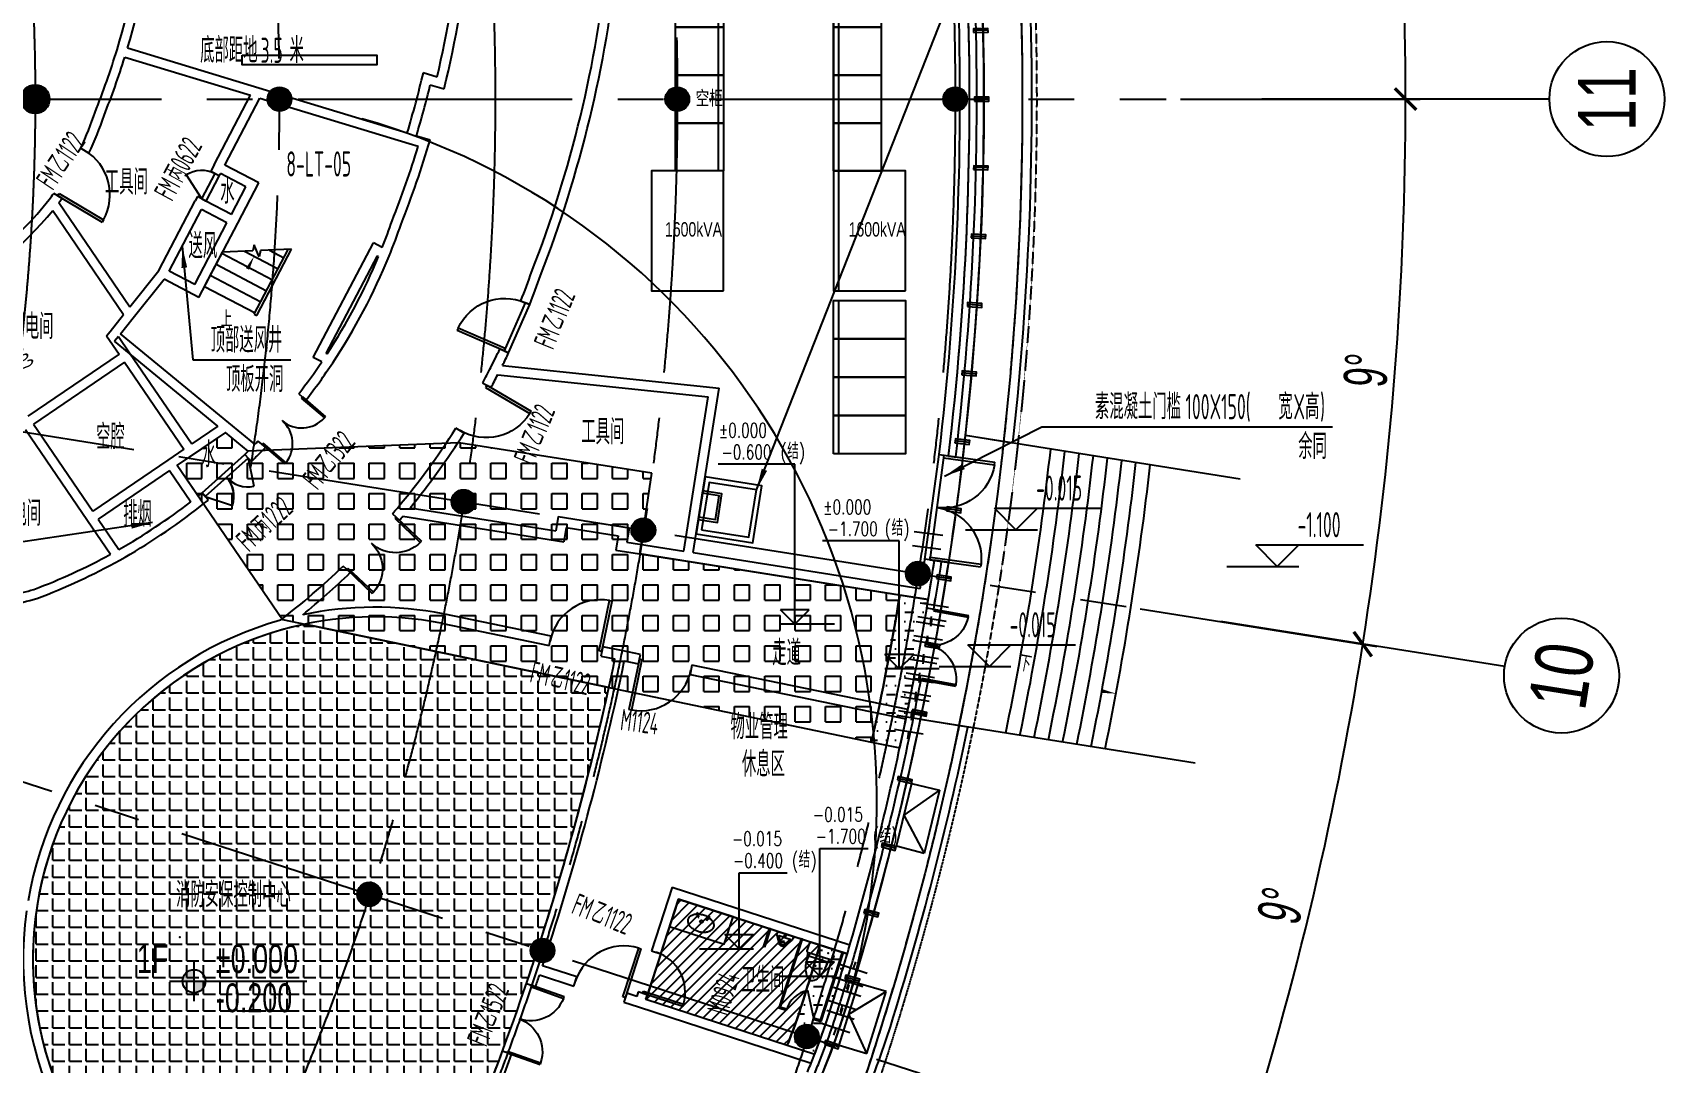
# Model space of a CAD drawing. Extents: x 104132 to 3338343, y -1228862 to 1409848.
# Drawn here: x 257034 to 291088, y 76606 to 98114 of the extents above; entities that cross this region are included whole.
import ezdxf
from ezdxf.enums import TextEntityAlignment as Align

# ---------------------------------------------------------------- set-up
doc = ezdxf.new("R2010")
doc.units = 0
for name, pattern in [('CENTER', [50.8, 31.75, -6.35, 6.35, -6.35]), ('CENTER2', [28.575, 19.05, -3.175, 3.175, -3.175]), ('DASH', [0.35, 0.25, -0.1])]:
    doc.linetypes.add(name, pattern=pattern)
doc.layers.get('0').update_dxf_attribs({"color": 8})
doc.layers.get('Defpoints').update_dxf_attribs({"color": 8})
for name, color, linetype in [('#标注', 8, 'Continuous'), ('#轴线', 8, 'CENTER2'), ('150高门槛', 8, 'Continuous'), ('A-AL', 8, 'Continuous'), ('A-COLS-PLAN-S', 8, 'Continuous'), ('A-FIXT', 8, 'Continuous'), ('A-FLOR-OVHD', 8, 'DASH'), ('A-FLOR-PIPE', 8, 'Continuous'), ('A-GLAZ', 8, 'Continuous'), ('A-ROOF-DRAN', 8, 'Continuous'), ('A-STRS', 8, 'Continuous'), ('A-SYMB', 8, 'Continuous'), ('C-NAME', 8, 'Continuous'), ('COLUMN', 8, 'Continuous'), ('dim', 8, 'Continuous'), ('DIM_ELEV', 8, 'Continuous'), ('DIM_LEAD', 8, 'Continuous'), ('DIM_SYMB', 8, 'Continuous'), ('DOTE', 8, 'CENTER'), ('DY001-设备', 8, 'Continuous'), ('PUB_HATCH', 8, 'Continuous'), ('STAIR', 8, 'Continuous'), ('WALL', 8, 'Continuous'), ('WINDOW', 8, 'Continuous'), ('WINDOW_TEXT', 8, 'Continuous'), ('建-屋面看线', 8, 'Continuous'), ('建-标字-设备', 8, 'Continuous'), ('建-洁具', 8, 'Continuous'), ('设备基础', 8, 'Continuous')]:
    doc.layers.add(name, color=color, linetype=linetype)
for name, color, linetype, plot in [('开窗', 8, 'Continuous', False), ('水-套管', 8, 'Continuous', False), ('结构板边线', 8, 'Continuous', False), ('降板示意', 8, 'Continuous', False)]:
    doc.layers.add(name, color=color, linetype=linetype, plot=plot)
doc.styles.add('_TCH_DIM', font='SIMPLEX', dxfattribs={"bigfont": 'GBCBIG'})
doc.styles.add('ECADI', font='jrs.shx', dxfattribs={"width": 0.7, "bigfont": 'hztxt.shx'})
doc.styles.add('JHZX', font='jrs.shx', dxfattribs={"width": 0.6, "bigfont": 'jhz.shx'})
doc.styles.get("Standard").update_dxf_attribs({"font": 'arial.ttf'})
doc.styles.add('XD2008', font='xd-hzs.shx', dxfattribs={"width": 0.7, "bigfont": 'xd-hztxt.shx'})
doc.dimstyles.new('JZBZ-300', dxfattribs={"dimscale": 300, "dimtxt": 3, "dimasz": 1.5, "dimexe": 1, "dimexo": 1, "dimgap": 0.5, "dimtad": 1, "dimdec": 0, "dimdsep": 46, "dimtxsty": 'JHZX', "dimblk1": 'ARCHTICK', "dimblk2": 'ARCHTICK', "dimsah": 1, "dimcen": 0, "dimclrd": 1, "dimclre": 1, "dimclrt": 2, "dimadec": 3, "dimazin": 2, "dimtfac": 1, "dimtdec": 0, "dimtix": 1, "dimtmove": 0, "dimatfit": 3, "dimfxl": 1, "dimtolj": 1, "dimlwd": -1, "dimlwe": -1, "dimarcsym": 1})
pattern_1 = [(0, (-172821.1, -302983.23), (381, 190.5), [190.5, -190.5, 0, -190.5, 0, -190.5])]

# ---------------------------------------------------------------- blocks, each defined once
blk = doc.blocks.new('_ARCHTICK')
at = {"color": 0, "linetype": 'ByBlock', "const_width": 0.15}
blk.add_lwpolyline([(-0.5, -0.5), (0.5, 0.5)], dxfattribs=at)
blk = doc.blocks.new('*D13')
at = {"layer": '#标注', "color": 1, "ltscale": 300, "transparency": 16777216}
for p, q in [((638631, -157983), (643569, -158766)), ((636140, -168359), (640895, -169904))]:
    blk.add_line(p, q, dxfattribs=at)
blk.add_arc((571468, -147346), 72700, 342, 351, dxfattribs=at)
at = {"layer": 'Defpoints', "color": 0, "ltscale": 300, "transparency": 16777216}
for p in [(571468, -147346), (638334, -157937), (641691, -166162), (635854, -168266)]:
    blk.add_point(p, dxfattribs=at)
at = {"layer": '#标注', "color": 1, "ltscale": 300, "transparency": 16777216, "xscale": 450, "yscale": 450, "zscale": 450}
for p, rotation in [((643273, -158719), 81.00000000000004), ((640610, -169811), 252.0000000000002)]:
    blk.add_blockref('_ARCHTICK', p, dxfattribs=dict(at, rotation=rotation))
at = {"layer": '#标注', "color": 2, "ltscale": 300, "transparency": 16777216, "insert": (641576, -164177), "char_height": 900, "attachment_point": 5, "rotation": 76.5, "style": 'JHZX'}
blk.add_mtext('\\A1;9°', dxfattribs=at)
blk = doc.blocks.new('*D14')
at = {"layer": '#标注', "color": 1, "ltscale": 300, "transparency": 16777216}
for p, q in [((639468, -147346), (644468, -147346)), ((638631, -157983), (643569, -158766))]:
    blk.add_line(p, q, dxfattribs=at)
blk.add_arc((571468, -147346), 72700, 351, 0, dxfattribs=at)
at = {"layer": 'Defpoints', "color": 0, "ltscale": 300, "transparency": 16777216}
for p in [(571468, -147346), (639168, -147346), (643770, -154945), (638334, -157937)]:
    blk.add_point(p, dxfattribs=at)
at = {"layer": '#标注', "color": 1, "ltscale": 300, "transparency": 16777216, "xscale": 450, "yscale": 450, "zscale": 450}
for p, rotation in [((644168, -147346), 90), ((643273, -158719), 261.0000000000002)]:
    blk.add_blockref('_ARCHTICK', p, dxfattribs=dict(at, rotation=rotation))
at = {"layer": '#标注', "color": 2, "ltscale": 300, "transparency": 16777216, "insert": (643346, -153003), "char_height": 900, "attachment_point": 5, "rotation": 85.5, "style": 'JHZX'}
blk.add_mtext('\\A1;9°', dxfattribs=at)
blk = doc.blocks.new('*D15')
at = {"layer": '#标注', "color": 1, "ltscale": 300, "transparency": 16777216}
for p, q in [((638631, -136708), (643569, -135926)), ((639468, -147346), (644468, -147346))]:
    blk.add_line(p, q, dxfattribs=at)
blk.add_arc((571468, -147346), 72700, 360, 9, dxfattribs=at)
at = {"layer": 'Defpoints', "color": 0, "ltscale": 300, "transparency": 16777216}
for p in [(638334, -136755), (644068, -143541), (571468, -147346), (639168, -147346)]:
    blk.add_point(p, dxfattribs=at)
at = {"layer": '#标注', "color": 1, "ltscale": 300, "transparency": 16777216, "xscale": 450, "yscale": 450, "zscale": 450}
for p, rotation in [((643273, -135973), 99.00000000000026), ((644168, -147346), 269.9999999999998)]:
    blk.add_blockref('_ARCHTICK', p, dxfattribs=dict(at, rotation=rotation))
at = {"layer": '#标注', "color": 2, "ltscale": 300, "transparency": 16777216, "insert": (644542, -141595), "char_height": 900, "attachment_point": 5, "rotation": 274.5, "style": 'JHZX'}
blk.add_mtext('\\A1;9°', dxfattribs=at)
blk = doc.blocks.new('*U1046')
blk.add_line((0, -20), (0, 0))
blk.add_circle((0, -24), 4)
at = {"style": 'JHZX', "width": 0.75}
blk.add_attdef('AXES', text='', height=4, dxfattribs=at).set_placement((0, -24), align=Align.MIDDLE_CENTER)
blk = doc.blocks.new('_YZH')
blk.add_circle((0, 0), 0.5)
at = {"layer": 'PUB_HATCH', "const_width": 0.5}
blk.add_lwpolyline([(-0.25, 0, 1), (0.25, 0, 1)], format="xyb", close=True, dxfattribs=at)
blk = doc.blocks.new('二层柱网0313')
at = {"layer": 'A-COLS-PLAN-S', "xscale": 500, "yscale": 500, "zscale": 500}
for p in [(865568, -347346), (870668, -347346), (878968, -347346), (884768, -347346), (874507, -355746), (878260, -356341), (883989, -357248), (872540, -363940), (876154, -365114), (881670, -366907)]:
    blk.add_blockref('_YZH', p, dxfattribs=at)
blk = doc.blocks.new('A$C346B0DA7')
for p, q in [((59, 99), (138, 146)), ((59, 99), (71, 79)), ((71, 79), (150, 126)), ((138, 146), (150, 126)), ((59, -99), (71, -79)), ((59, -99), (138, -146)), ((71, -79), (150, -126)), ((150, -126), (138, -146))]:
    blk.add_line(p, q)
for points in [[(124, 138, 0.012883), (119, 150, 0.028735), (103, 183, 0.038584), (81, 215, 0.043635), (58, 239, 0.046948), (30, 260, 0.060002), (3, 271, 0.075785), (-27, 275, 0.060889), (-62, 271, 0.054586), (-94, 259, 0.054379), (-122, 240, 0.038321), (-146, 217, 0.035303), (-168, 189, 0.040035), (-185, 157, 0.032621), (-200, 118, 0.024635), (-211, 77, 0.053768), (-218, -1), (-216, -39), (-211, -76, 1826.718919)], [(124, 138, 0.012883), (119, 150, 0.028735), (103, 183, 0.038584), (81, 215, 0.043635), (58, 239, 0.046948), (30, 260, 0.060002), (3, 271, 0.075785), (-27, 275, 0.060889), (-62, 271, 0.054586), (-94, 259, 0.054379), (-122, 240, 0.038321), (-146, 217, 0.035303), (-168, 189, 0.040035), (-185, 157, 0.032621), (-200, 118, 0.024635), (-211, 77, 0.053768), (-218, -1), (-216, -39), (-211, -76, 1826.718919)], [(124, 138, 0.012883), (119, 150, 0.028735), (103, 183, 0.038584), (81, 215, 0.043635), (58, 239, 0.046948), (30, 260, 0.060002), (3, 271, 0.075785), (-27, 275, 0.060889), (-62, 271, 0.054586), (-94, 259, 0.054379), (-122, 240, 0.038321), (-146, 217, 0.035303), (-168, 189, 0.040035), (-185, 157, 0.032621), (-200, 118, 0.024635), (-211, 77, 0.053768), (-218, -1), (-216, -39), (-211, -76, 1826.718919)], [(124, 138, 0.012883), (119, 150, 0.028735), (103, 183, 0.038584), (81, 215, 0.043635), (58, 239, 0.046948), (30, 260, 0.060002), (3, 271, 0.075785), (-27, 275, 0.060889), (-62, 271, 0.054586), (-94, 259, 0.054379), (-122, 240, 0.038321), (-146, 217, 0.035303), (-168, 189, 0.040035), (-185, 157, 0.032621), (-200, 118, 0.024635), (-211, 77, 0.053768), (-218, -1), (-216, -39), (-211, -76, 1826.718919)], [(132, -115, 0.025128), (138, -85, 0.042673), (146, 0), (144, 42, 0.021447), (138, 85, 0.025126), (132, 115)], [(132, -115, 0.025128), (138, -85, 0.042673), (146, 0), (144, 42, 0.021447), (138, 85, 0.025126), (132, 115)], [(132, -115, 0.025128), (138, -85, 0.042673), (146, 0), (144, 42, 0.021447), (138, 85, 0.025126), (132, 115)], [(132, -115, 0.025128), (138, -85, 0.042673), (146, 0), (144, 42, 0.021447), (138, 85, 0.025126), (132, 115)], [(-211, -76, 0.02503), (-200, -118, 0.032621), (-185, -157, 0.040035), (-168, -189, 0.035303), (-146, -217, 0.038321), (-122, -240, 0.054379), (-94, -259, 0.054586), (-62, -271, 0.060889), (-27, -275, 0.075785), (3, -271, 0.060002), (30, -260, 0.046948), (58, -239, 0.043635), (81, -215, 0.038584), (103, -183, 0.028735), (119, -150, 0.012881), (124, -138)], [(-211, -76, 0.02503), (-200, -118, 0.032621), (-185, -157, 0.040035), (-168, -189, 0.035303), (-146, -217, 0.038321), (-122, -240, 0.054379), (-94, -259, 0.054586), (-62, -271, 0.060889), (-27, -275, 0.075785), (3, -271, 0.060002), (30, -260, 0.046948), (58, -239, 0.043635), (81, -215, 0.038584), (103, -183, 0.028735), (119, -150, 0.012881), (124, -138)], [(-211, -76, 0.02503), (-200, -118, 0.032621), (-185, -157, 0.040035), (-168, -189, 0.035303), (-146, -217, 0.038321), (-122, -240, 0.054379), (-94, -259, 0.054586), (-62, -271, 0.060889), (-27, -275, 0.075785), (3, -271, 0.060002), (30, -260, 0.046948), (58, -239, 0.043635), (81, -215, 0.038584), (103, -183, 0.028735), (119, -150, 0.012881), (124, -138)], [(-211, -76, 0.02503), (-200, -118, 0.032621), (-185, -157, 0.040035), (-168, -189, 0.035303), (-146, -217, 0.038321), (-122, -240, 0.054379), (-94, -259, 0.054586), (-62, -271, 0.060889), (-27, -275, 0.075785), (3, -271, 0.060002), (30, -260, 0.046948), (58, -239, 0.043635), (81, -215, 0.038584), (103, -183, 0.028735), (119, -150, 0.012881), (124, -138)]]:
    blk.add_lwpolyline(points, format="xyb")
blk.add_lwpolyline([(-29, 0, 0.414221), (0, -29, 0.414221), (29, 0, 0.414221), (0, 29, 0.414221)], format="xyb", close=True)
blk.add_lwpolyline([(-29, 0, 0.414221), (0, -29, 0.414221), (29, 0, 0.414221), (0, 29, 0.414221)], format="xyb", close=True)
blk.add_lwpolyline([(-29, 0, 0.414221), (0, -29, 0.414221), (29, 0, 0.414221), (0, 29, 0.414221)], format="xyb", close=True)
blk.add_lwpolyline([(-29, 0, 0.414221), (0, -29, 0.414221), (29, 0, 0.414221), (0, 29, 0.414221)], format="xyb", close=True)
blk = doc.blocks.new('$lvtry$00000221')
for p, q in [((-124, -91), (-43, -216)), ((-116, -76), (116, -76)), ((43, -216), (124, -91))]:
    blk.add_line(p, q)
blk.add_lwpolyline([(69, -231, -0.57735), (-69, -231), (-162, -88, -0.145378), (-170, -61), (-170, 0), (170, 0), (170, -61, -0.145378), (162, -88)], format="xyb", close=True)
for centre, radius in [((0, -177), 20), ((0, -38), 17.7)]:
    blk.add_circle(centre, radius)
for centre, radius, start, end in [((-116, -86), 10, 90, 213.0863), ((0, -191), 50, 210, 330), ((116, -86), 10, 326.9137, 90)]:
    blk.add_arc(centre, radius, start, end)
for p in [(0, -38), (0, -177)]:
    blk.add_point(p)
blk = doc.blocks.new('A$C206F0229')
at = {"layer": '建-洁具'}
for p, q in [((0, 25), (400, 25)), ((0, 25), (0, 0)), ((400, 25), (400, 0)), ((0, 0), (400, 0))]:
    blk.add_line(p, q, dxfattribs=at)
at = {"layer": '建-洁具', "extrusion": (0, 0, -1), "xscale": -1, "zscale": -1, "rotation": 269.9999999999999}
blk.add_blockref('$lvtry$00000221', (0, 362), dxfattribs=at)
blk = doc.blocks.new('bds')
at = {"layer": 'DY001-设备'}
for p, q in [((-1092, 17769), (-2672, 17519)), ((-4893, 6018), (-4893, 15618)), ((-2393, 15618, 0), (-2393, 3518)), ((-2493, 6018), (-2493, 14818)), ((-2393, 3318), (-2393, 118))]:
    blk.add_line(p, q, dxfattribs=at)
for points in [[(-1076, 17671), (-1201, 18461), (-1992, 18336), (-1866, 17546)], [(-1866, 17546), (-1992, 18336), (-2782, 18211), (-2657, 17420)], [(-5793, 14818), (-5793, 15618), (-4793, 15618), (-4793, 14818)], [(-1493, 14818), (-1493, 15618), (-2493, 15618), (-2493, 14818)], [(-5793, 14018), (-5793, 14818), (-4793, 14818), (-4793, 14018)], [(-1493, 14018), (-1493, 14818), (-2493, 14818), (-2493, 14018)], [(-5793, 13218), (-5793, 14018), (-4793, 14018), (-4793, 13218)], [(-1493, 13218), (-1493, 14018), (-2493, 14018), (-2493, 13218)], [(-5793, 12418), (-5793, 13218), (-4793, 13218), (-4793, 12418)], [(-1493, 12418), (-1493, 13218), (-2493, 13218), (-2493, 12418)], [(-5793, 11618), (-5793, 12418), (-4793, 12418), (-4793, 11618)], [(-1493, 11618), (-1493, 12418), (-2493, 12418), (-2493, 11618)], [(-5793, 10818), (-5793, 11618), (-4793, 11618), (-4793, 10818)], [(-1493, 10818), (-1493, 11618), (-2493, 11618), (-2493, 10818)], [(-5793, 10018), (-5793, 10818), (-4793, 10818), (-4793, 10018)], [(-1493, 10018), (-1493, 10818), (-2493, 10818), (-2493, 10018)], [(-5793, 9018), (-5793, 10018), (-4793, 10018), (-4793, 9018)], [(-1493, 9018), (-1493, 10018), (-2493, 10018), (-2493, 9018)], [(-5793, 8018), (-5793, 9018), (-4793, 9018), (-4793, 8018)], [(-1493, 8018), (-1493, 9018), (-2493, 9018), (-2493, 8018)], [(-5793, 7018), (-5793, 8018), (-4793, 8018), (-4793, 7018)], [(-1493, 7018), (-1493, 8018), (-2493, 8018), (-2493, 7018)], [(-5793, 6018), (-5793, 7018), (-4793, 7018), (-4793, 6018)], [(-1493, 6018), (-1493, 7018), (-2493, 7018), (-2493, 6018)], [(-4793, 3518), (-4793, 6018), (-6293, 6018), (-6293, 3518)], [(-993, 3518), (-993, 6018), (-2493, 6018), (-2493, 3518)], [(-2493, 2518), (-2493, 3318), (-993, 3318), (-993, 2518)], [(-2493, 1718), (-2493, 2518), (-993, 2518), (-993, 1718)], [(-2493, 918), (-2493, 1718), (-993, 1718), (-993, 918)], [(-2493, 118), (-2493, 918), (-993, 918), (-993, 118)]]:
    blk.add_lwpolyline(points, close=True, dxfattribs=at)
at = {"layer": 'DY001-设备', "width": 0.7}
for s, p in [('直流屏', (-2180, 17842)), ('空柜', (-5375, 7390)), ('1600kVA', (-6012, 4650)), ('1600kVA', (-2179, 4650))]:
    blk.add_text(s, height=300, rotation=360, dxfattribs=at).set_placement(p)
blk = doc.blocks.new('A$C07e48a49')
for points in [[(0, 0), (1200, 0), (1200, 1200), (0, 1200)], [(100, 100), (1100, 100), (1100, 1100), (100, 1100)]]:
    blk.add_lwpolyline(points, close=True)
blk = doc.blocks.new('A$Caadc5c54')
at = {"layer": 'A-STRS'}
for points in [[(0, 400), (0, 0), (600, 0), (600, 400)], [(0, 400), (600, 400)], [(50, 400), (50, 50), (550, 50), (550, 400)]]:
    blk.add_lwpolyline(points, dxfattribs=at)
blk = doc.blocks.new('$lvtry$00000206')
for points in [[(-253, -220, -0.414214), (-275, -198), (-275, -22, -0.414214), (-253, 0), (253, 0, -0.414214), (275, -22), (275, -198, -0.414214), (253, -220)], [(181, -286), (-181, -286, 0.39219), (-201, -305), (-202, -326), (-204, -363), (-205, -398), (-204, -429), (-201, -459), (-197, -488), (-189, -518), (-180, -550), (-168, -584), (-153, -619), (-135, -654), (-114, -687), (-90, -717), (-63, -741), (-33, -760), (-12, -767, 0.15433), (12, -767), (33, -760), (63, -741), (90, -717), (114, -687), (135, -654), (153, -619), (168, -584), (180, -550), (189, -518), (197, -488), (201, -459), (204, -429), (205, -398), (204, -363), (202, -326), (201, -305, 0.39219)]]:
    blk.add_lwpolyline(points, format="xyb", close=True)
blk.add_lwpolyline([(-275, -120), (-297, -120), (-297, -200), (-275, -200)], close=True)
for points in [[(-205, -428), (-235, -220)], [(205, -428), (235, -220)]]:
    blk.add_lwpolyline(points)
for p in [(-166, -109), (1, -443)]:
    blk.add_point(p)
blk = doc.blocks.new('smg')
blk.add_lwpolyline([(-40, 200), (-40, -100), (40, -100), (40, 200)], close=True)
for points in [[(40, 0), (-40, 0)], [(0, -100), (0, 200)]]:
    blk.add_lwpolyline(points)
blk = doc.blocks.new('danyuan1')
at = {"layer": 'A-AL'}
for p, rotation in [((-8275, 2291), 169.7142857143211), ((-6867, 2019), 168.428571428614), ((-5465, 1716), 167.1428571428847), ((-4071, 1381), 165.8571428571781), ((-2685, 1015), 164.5714285714549), ((-1307, 618), 163.2857142857502), ((62, 190), 162.0000000000363)]:
    blk.add_blockref('smg', p, dxfattribs=dict(at, rotation=rotation))
blk = doc.blocks.new('shangxuechuang')
at = {"layer": '开窗'}
for points in [[(-254, 543), (974, 1118)], [(-254, 543), (614, 287), (974, 1118)], [(974, 1118), (1222, 572)], [(0, 0), (-254, 543)], [(0, 0), (1228, 575)]]:
    blk.add_lwpolyline(points, dxfattribs=at)
blk = doc.blocks.new('Plum-NOTE$0$刚性防水套管')
for p, q in [((1, 0.5), (-1, 0.5)), ((0, 1), (0, 0.5)), ((-1, -0.5), (1, -0.5)), ((0, -0.5), (0, -1))]:
    blk.add_line(p, q)
blk = doc.blocks.new('stguan')
at = {"layer": '水-套管', "xscale": -300.0000000000003, "yscale": 300.0000000000003, "zscale": 300.0000000000003}
for p, rotation in [((114262, 3973), 172.5691736608925), ((114380, 2478), 170.8463413156979), ((114299, 2086), 170.8463413156979), ((114219, 1695), 170.8463413156979), ((114138, 1303), 170.8463413156979), ((114057, 911), 170.8463413156979), ((113977, 519), 170.8463413156979), ((113896, 128), 170.8463413156979), ((112671, -5104), 162.0107348882094), ((112536, -5586), 162.0107348882094), ((112400, -6067), 162.0107348882094)]:
    blk.add_blockref('Plum-NOTE$0$刚性防水套管', p, dxfattribs=dict(at, rotation=rotation))
blk = doc.blocks.new('ECADI-TAG-HGHT')
h = blk.add_hatch(color=256)
h.paths.add_polyline_path([(0, 0), (0, -1.2, 0.414214), (1.2, 0)])
h.paths.add_polyline_path([(0, 1.2, 0.414214), (-1.2, 0), (0, 0)])
for p, q in [((0, -2.08), (0, 2.08)), ((-2.57, 0), (11.77, 0))]:
    blk.add_line(p, q)
blk.add_circle((0, 0), 1.2)
blk.add_point((-1.48, 4.6))
at = {"style": 'ECADI', "width": 0.7}
blk.add_attdef('FL', text='', height=3, dxfattribs=at).set_placement((-2.69, 0.85), align=Align.RIGHT)
for tag, p in [('F.F.L.', (2.28, 0.85)), ('T.O.S.', (2.28, -3.23))]:
    blk.add_attdef(tag, p, '', height=3, dxfattribs=at)
blk = doc.blocks.new('$DorLib2D$00000002')
for p, q in [((-0.5, 0), (-0.5, 0.4875)), ((-0.475, 0.4875), (-0.5, 0.4875)), ((-0.475, 0), (-0.475, 0.4875)), ((0.475, 0), (0.475, 0.4875)), ((0.475, 0.4875), (0.5, 0.4875)), ((0.5, 0), (0.5, 0.4875)), ((-0.5, 0), (-0.475, 0)), ((0.5, 0), (0.475, 0))]:
    blk.add_line(p, q)
for centre, start, end in [((-0.4875, 0), 0, 88.53072), ((0.4875, 0), 91.46928, 180)]:
    blk.add_arc(centre, 0.4875, start, end)
blk = doc.blocks.new('$DorLib2D$00000001')
for p, q in [((0.45, 0.975), (0.5, 0.975)), ((0.45, 0), (0.45, 0.975)), ((0.5, 0), (0.5, 0.975)), ((0.5, 0), (0.45, 0))]:
    blk.add_line(p, q)
blk.add_arc((0.475, 0), 0.975, 91.4693, 180)
blk = doc.blocks.new('$TCHSYS$APDOOR2D')
blk.add_line((0.5, 0), (0, 0.866))
blk.add_arc((0.5, 0), 1, 120, 180)
blk = doc.blocks.new('$DorLib2D$00000231')
for p, q in [((-0.5, 0), (-0.25, 0.433)), ((0.5, 0), (0.25, 0.433))]:
    blk.add_line(p, q)
for centre, start, end in [((-0.5, 0), 0, 60), ((0.5, 0), 120, 180)]:
    blk.add_arc(centre, 0.5, start, end)
blk = doc.blocks.new('$DorLib2D$00000228')
blk.add_line((0.5, 0), (0, 0.866))
blk.add_arc((0.5, 0), 1, 120, 180)
blk = doc.blocks.new('A$Cd9e584bd')
at = {"layer": '降板示意'}
h = blk.add_hatch(dxfattribs=at)
h.set_pattern_fill('SQUARE', color=256, scale=200)
h.set_pattern_definition([(0, (-172821.1, -302983.23), (0, 317.5), [317.5, -317.5]), (90, (-172821.1, -302983.23), (-317.5, 2e-14), [317.5, -317.5])])
edge = h.paths.add_edge_path()
edge.add_line((56967, -7808), (52944, -7171))
edge.add_line((52944, -7171), (48545, -7346))
edge.add_line((48545, -7346), (48070, -6956))
edge.add_line((48070, -6956), (47066, -7640))
edge.add_line((47066, -7640), (49261, -10859))
edge.add_line((49261, -10859), (61555, -13417))
edge.add_arc((0, 0), 63000, 347.70391, 350.54527)
edge.add_line((62144, -10349), (56719, -9490))
edge.add_line((56719, -9490), (56967, -7808))
h = blk.add_hatch(dxfattribs=at)
h.set_pattern_fill('MUDST', color=256, scale=100)
h.set_pattern_definition(pattern_1)
edge = h.paths.add_edge_path()
edge.add_line((62737, -10443), (62144, -10349))
edge.add_arc((0, 0), 63000, 347.70391, 350.54527, ccw=False)
edge.add_line((61555, -13417), (62142, -13539))
edge.add_arc((0, 0), 63600, 347.70906, 350.54956)
h = blk.add_hatch(dxfattribs=at)
h.set_pattern_fill('ANGLE', color=256, scale=100)
h.set_pattern_definition([(0, (-172821.1, -302983.23), (0, 349.25), [254, -95.25]), (90, (-172821.1, -302983.23), (-349.25, 2e-14), [254, -95.25])])
edge = h.paths.add_edge_path()
edge.add_line((56072, -12276), (49725, -10956))
edge.add_arc((51199, -17952), 7149, 101.9, 242.456)
edge.add_line((47893, -24290), (51184, -25968))
edge.add_line((51184, -25968), (53588, -20568))
edge.add_arc((0, 0), 57400, 339.00261, 347.65067)
h = blk.add_hatch(dxfattribs=at)
h.set_pattern_fill('ANSI31', color=256, scale=100)
h.set_pattern_definition([(45, (-172821.1, -302983.23), (-112.2532, 112.2532), [])])
edge = h.paths.add_edge_path()
edge.add_line((60476, -17652), (57524, -16693))
edge.add_line((57524, -16693), (56844, -18785))
edge.add_line((56844, -18785), (59796, -19744))
edge.add_arc((46865, -14645), 13900, 338.4782, 342.6463)
edge.add_arc((0, 0), 63000, 342.64631, 343.72823)
h = blk.add_hatch(dxfattribs=at)
h.set_pattern_fill('MUDST', color=256, scale=100)
h.set_pattern_definition(pattern_1)
edge = h.paths.add_edge_path()
edge.add_line((61047, -17838), (60476, -17652))
edge.add_arc((0, 0), 63000, 342.64631, 343.72823, ccw=False)
edge.add_arc((46865, -14645), 13900, 338.4782, 342.6463, ccw=False)
edge.add_line((59796, -19744), (60368, -19930))
edge.add_arc((46865, -14645), 14500, 338.6241, 342.6463)
edge.add_arc((0, 0), 63600, 342.64631, 343.71192)
at = {"layer": '150高门槛'}
for points in [[(47942, -1597), (47664, -2128), (47575, -2082), (47854, -1550)], [(53980, -5296), (54420, -4288), (54328, -4248), (53888, -5256)], [(47581, -8216), (48475, -7416), (48542, -7491), (47648, -8291)], [(62669, -9599), (62964, -7419), (63063, -7432), (62768, -9613)]]:
    blk.add_lwpolyline(points, close=True, dxfattribs=at)
at = {"layer": 'A-FIXT'}
for p, q in [((60084, -17525), (59617, -18963)), ((60108, -17532), (59648, -18947)), ((60108, -17532), (60084, -17525)), ((60940, -17803), (60480, -19218)), ((60964, -17811), (60497, -19249)), ((60964, -17811), (60940, -17803)), ((59617, -18963), (59771, -19013)), ((59779, -18990), (59648, -18947)), ((59771, -19013), (59779, -18990)), ((60350, -19175), (60342, -19199)), ((60342, -19199), (60497, -19249)), ((60480, -19218), (60350, -19175))]:
    blk.add_line(p, q, dxfattribs=at)
blk.add_lwpolyline([(57338, -17263), (58479, -17634), (58665, -17064), (57524, -16693)], close=True, dxfattribs=at)
at = {"layer": 'A-FLOR-OVHD', "ltscale": 5}
blk.add_circle((0, 0), 65000, dxfattribs=at)
at = {"layer": 'A-GLAZ'}
for p, q in [((63162, -7449), (63460, -7484)), ((63164, -9668), (62868, -9623)), ((62707, -10617), (63003, -10671)), ((62735, -12147), (62440, -12093))]:
    blk.add_line(p, q, dxfattribs=at)
for centre, radius, start, end in [((0, 0), 63600, 353.27364, 10.25723), ((0, 0), 63750, 353.27364, 10.25723), ((0, 0), 63900, 353.27364, 10.25723), ((0, 0), 63600, 350.38999, 351.29783), ((0, 0), 63750, 350.3884, 351.29783), ((0, 0), 63900, 350.38682, 351.29783), ((0, 0), 63600, 348.35629, 349.03865), ((0, 0), 63750, 348.35629, 349.04024), ((0, 0), 63900, 348.35629, 349.04182), ((0, 0), 63600, 343.79622, 348.35629), ((0, 0), 63750, 343.79622, 348.35629), ((0, 0), 63900, 343.79622, 348.35629), ((0, 0), 63600, 342.88184, 343.79622), ((0, 0), 63750, 342.88184, 343.79622), ((0, 0), 63900, 342.88184, 343.79622), ((46734, -14393), 14700, 342.3701, 342.8818), ((46865, -14645), 14500, 338.2819, 343.1605), ((46865, -14645), 14650, 338.2819, 343.1565), ((46865, -14645), 14800, 338.2819, 343.1525), ((46734, -14393), 14850, 342.3741, 342.8818), ((46734, -14393), 15000, 342.378, 342.8818), ((46865, -14645), 14500, 337.0382, 338.2819), ((46865, -14645), 14650, 337.0078, 338.2819)]:
    blk.add_arc(centre, radius, start, end, dxfattribs=at)
at = {"layer": 'A-ROOF-DRAN'}
for points in [[(64502, -7179, 0.081143), (63433, 13721)], [(63513, -7022, 0.08087), (62460, 13487)], [(48650, -29337, 0.818313), (50919, -411)], [(60582, -20204, 0.020539), (60991, -19059, 0.024713), (62574, -12948, 0.024713)], [(61478, -20655, 0.021827), (61946, -19358, 0.024895), (63563, -13105, 0.024895)]]:
    blk.add_lwpolyline(points, format="xyb", dxfattribs=at)
for points in [[(64502, -7179), (63513, -7022)], [(63563, -13105), (62574, -12948)]]:
    blk.add_lwpolyline(points, dxfattribs=at)
at = {"layer": 'DIM_ELEV'}
for p, q in [((59955, -7620), (58355, -7620)), ((59955, -10955), (59955, -7620)), ((64567, -8986), (64117, -8536)), ((64117, -8536), (66367, -8536)), ((64567, -8986), (65017, -8536)), ((63517, -8986), (65017, -8986)), ((62133, -9220), (60533, -9220)), ((62133, -11886), (62133, -9220)), ((70021, -9750), (69571, -9300)), ((69571, -9300), (71821, -9300)), ((70021, -9750), (70471, -9300)), ((68971, -9750), (70471, -9750)), ((59955, -10955), (59655, -10655)), ((60255, -10655), (59655, -10655)), ((59955, -10955), (60255, -10655)), ((60784, -10955), (59655, -10955)), ((64013, -11838), (63563, -11388)), ((63563, -11388), (65813, -11388)), ((64013, -11838), (64463, -11388)), ((62133, -11886), (61833, -11586)), ((62433, -11586), (61833, -11586)), ((62962, -11886), (61833, -11886)), ((62133, -11886), (62433, -11586)), ((62963, -11838), (64463, -11838)), ((60478, -18304), (60478, -15637)), ((60478, -15637), (61480, -15637)), ((58790, -17734), (58790, -16143)), ((58790, -16143), (59792, -16143)), ((58790, -17734), (58490, -17434)), ((58490, -17434), (59090, -17434)), ((58790, -17734), (59090, -17434)), ((57961, -17734), (59090, -17734)), ((60478, -18304), (60178, -18004)), ((60178, -18004), (60778, -18004)), ((60478, -18304), (60778, -18004)), ((59649, -18304), (60778, -18304))]:
    blk.add_line(p, q, dxfattribs=at)
at = {"layer": 'DIM_LEAD'}
for p, q in [((59153, -8154), (65352, 7585)), ((47169, -3070), (47393, -5439)), ((47393, -5439), (49432, -5439)), ((63073, -7871), (65109, -6838)), ((65109, -6838), (71171, -6838)), ((46551, -8838), (41691, -9559))]:
    blk.add_line(p, q, dxfattribs=at)
for points in [[(47169, -3070, 0, 120, 0), (47212, -3518, 0, 0, 0)], [(59153, -8154, 0, 120, 0), (59318, -7735, 0, 0, 0)], [(63073, -7871, 0, 120, 0), (63474, -7668, 0, 0, 0)], [(46551, -8838, 0, 120, 0), (46106, -8904, 0, 0, 0)]]:
    blk.add_lwpolyline(points, format="xyseb", dxfattribs=at)
at = {"layer": 'DIM_SYMB'}
for points in [[(48126, -4313, 0, 0, 0), (48670, -3277, 0, 80, 0), (48531, -3543, 0, 0, 0)], [(64591, -12022, 0, 0, 0), (66655, -12406, 0, 80, 0), (66360, -12351, 0, 0, 0)]]:
    blk.add_lwpolyline(points, format="xyseb", dxfattribs=at)
at = {"layer": 'STAIR'}
for p, q in [((48668, -3042), (48641, -3166)), ((48771, -3291), (48668, -3042)), ((47633, -3908), (48009, -3191)), ((47996, -3217), (49049, -3770)), ((48641, -3166), (48009, -3191)), ((48471, -3173), (49170, -3540)), ((48673, -4487), (49382, -3136)), ((48726, -4515), (49451, -3133)), ((48740, -4488), (49451, -3133)), ((48800, -3159), (48771, -3291)), ((49451, -3133), (48800, -3159)), ((48990, -3152), (49291, -3309)), ((47754, -3677), (48808, -4230)), ((47875, -3447), (48929, -4000)), ((47633, -3908), (48687, -4461)), ((48673, -4487), (48726, -4515))]:
    blk.add_line(p, q, dxfattribs=at)
for points in [[(69247, -7930), (63513, -7022)], [(68309, -13856), (62574, -12948)]]:
    blk.add_lwpolyline(points, dxfattribs=at)
for radius, start, end in [(63900, 348.30907, 353.69093), (65700, 348.38284, 353.61716), (66000, 348.39475, 353.60525), (66300, 348.40655, 353.59345), (66600, 348.41824, 353.58176), (66900, 348.42982, 353.57018), (67200, 348.4413, 353.5587), (67500, 348.45268, 353.54732), (67800, 348.46396, 353.53604)]:
    blk.add_arc((0, 0), radius, start, end, dxfattribs=at)
at = {"layer": 'WALL'}
for p, q in [((46027, 1068), (48770, 235)), ((45969, 877), (48596, 79)), ((52199, 552), (52487, 465)), ((47835, -1371), (48596, 79)), ((48059, -1375), (48791, 20)), ((48770, 235), (51864, -705)), ((48791, 20), (51902, -925)), ((52344, 299), (52632, 212)), ((51902, -925), (52093, -983)), ((52055, -763), (52342, -850)), ((45050, -1022), (45222, -1125)), ((47835, -1371), (47765, -1504)), ((47765, -1504), (47942, -1597)), ((47942, -1597), (47966, -1552)), ((48497, -1831), (47966, -1552)), ((48767, -1747), (48059, -1375)), ((44659, -2070), (44487, -1967)), ((47487, -2035), (47440, -2124)), ((47664, -2128), (47487, -2035)), ((48195, -2407), (48497, -1831)), ((48326, -2588), (48767, -1747)), ((44465, -2324), (45945, -4496)), ((44594, -2159), (46076, -4332)), ((46678, -3576), (47440, -2124)), ((46897, -3589), (47571, -2305)), ((48102, -2584), (47571, -2305)), ((48195, -2407), (47664, -2128)), ((47428, -3868), (48102, -2584)), ((47513, -4138), (48326, -2588)), ((49903, -5392), (51158, -3001)), ((51342, -3098), (51158, -3001)), ((50173, -5308), (51242, -3272)), ((51266, -3284), (51242, -3272)), ((46076, -4332), (46678, -3576)), ((47428, -3868), (46897, -3589)), ((46147, -4563), (46789, -3758)), ((47513, -4138), (46789, -3758)), ((54237, -4207), (54420, -4288)), ((45663, -4850), (45945, -4496)), ((45881, -4898), (46147, -4563)), ((45590, -4941), (45663, -4850)), ((45590, -4941), (45850, -5322)), ((45838, -4951), (45756, -5054)), ((47909, -6824), (45756, -5054)), ((45838, -4951), (46071, -5292)), ((48139, -6754), (45881, -4898)), ((45850, -5322), (43949, -6618)), ((46071, -5292), (47367, -7193)), ((50080, -5485), (49903, -5392)), ((50191, -5317), (50173, -5308)), ((53980, -5296), (53797, -5216)), ((45962, -5488), (44062, -6783)), ((45962, -5488), (47201, -7306)), ((53754, -5750), (58144, -6212)), ((53851, -5559), (58375, -6035)), ((53438, -5918), (53611, -6020)), ((57832, -9463), (58375, -6035)), ((49599, -6150), (49750, -6281)), ((57634, -9432), (58144, -6212)), ((44062, -6783), (45301, -8601)), ((48686, -7203), (48139, -6754)), ((43897, -6896), (45192, -8796)), ((47909, -6824), (47367, -7193)), ((48070, -6956), (47397, -7415)), ((48545, -7346), (48070, -6956)), ((48903, -7266), (48751, -7136)), ((53053, -6968), (52880, -6867)), ((47201, -7306), (46871, -7531)), ((47397, -7415), (47066, -7640)), ((48475, -7416), (48609, -7565)), ((62964, -7419), (63163, -7446)), ((46871, -7531), (45301, -8601)), ((46901, -7752), (45414, -8766)), ((46901, -7752), (47345, -8404)), ((47066, -7640), (47502, -8280)), ((47714, -8366), (47580, -8217)), ((45192, -8796), (45671, -9498)), ((45414, -8766), (45846, -9401)), ((51558, -8652), (51703, -8789)), ((51774, -8706), (55134, -9239)), ((51923, -8528), (54967, -9010)), ((55014, -8713), (54967, -9010)), ((55014, -8713), (56496, -8948)), ((55180, -8942), (55134, -9239)), ((55180, -8942), (56267, -9114)), ((56267, -9114), (56220, -9411)), ((56496, -8948), (56449, -9244)), ((56220, -9411), (57702, -9645)), ((56449, -9244), (57634, -9432)), ((57832, -9463), (62572, -10214)), ((50674, -9880), (50529, -9743)), ((57702, -9645), (62737, -10443)), ((62867, -9626), (62669, -9599)), ((54868, -11204), (52615, -10740)), ((52575, -10936), (54827, -11400)), ((54827, -11400), (54868, -11204)), ((55945, -11426), (55905, -11622)), ((56337, -11507), (55945, -11426)), ((56729, -11588), (56337, -11507)), ((55905, -11622), (56199, -11683)), ((56394, -11723), (56688, -11784)), ((56688, -11784), (56729, -11588)), ((57806, -11810), (57766, -12006)), ((62311, -12738), (57806, -11810)), ((57766, -12006), (62271, -12934)), ((57395, -16441), (56963, -17772)), ((57395, -16441), (61103, -17646)), ((57153, -17834), (57524, -16693)), ((57524, -16693), (61047, -17838)), ((54526, -17612), (54465, -17802)), ((54526, -17612), (54621, -17642)), ((54465, -17802), (54560, -17833)), ((56963, -17772), (57153, -17834)), ((54624, -18274), (55340, -18507)), ((55401, -18316), (54687, -18084)), ((55340, -18507), (55401, -18316)), ((54353, -18452), (54542, -18519)), ((56448, -18656), (56386, -18847)), ((56654, -18723), (56448, -18656)), ((56684, -18628), (56654, -18723)), ((56875, -18690), (56684, -18628)), ((56844, -18785), (56875, -18690)), ((56386, -18847), (56687, -18944)), ((56687, -18944), (60293, -20116)), ((56844, -18785), (60368, -19930)), ((54041, -19933), (53853, -19866))]:
    blk.add_line(p, q, dxfattribs=at)
for centre, radius, start, end in [((0, 0), 63400, 353.27987, 10.17492), ((0, 0), 63600, 353.27675, 10.17122), ((30703, 5618), 15786, 343.1044, 354.1543), ((30703, 5618), 15986, 343.4628, 354.1525), ((30703, 5618), 22386, 346.69, 354.1124), ((30703, 5618), 22586, 346.15, 354.1115), ((30703, 5618), 25486, 338.7696, 354.0999), ((30703, 5618), 25686, 338.7773, 354.0992), ((30703, 5618), 15786, 338.0872, 343.1044), ((30703, 5618), 15986, 338.1125, 342.746), ((30703, 5618), 22086, 343.3638, 346.7388), ((30703, 5618), 22286, 343.3615, 346.1911), ((39629, 1568), 6008, 334.4633, 342.1612), ((39629, 1568), 6208, 334.2937, 342.0953), ((30703, 5618), 22386, 338.6292, 342.8485), ((30703, 5618), 22586, 338.6396, 343.3581), ((39629, 1568), 6008, 322.4442, 323.9588), ((39629, 1568), 6008, 292.3699, 322.4442), ((39629, 1568), 6208, 294.6366, 321.1746), ((39629, 1568), 6208, 323.114, 324.1284), ((39629, 1568), 12608, 338.2811, 340.9905), ((39629, 1568), 12808, 337.7809, 340.9721), ((39629, 1568), 12608, 326.9015, 337.3681), ((39629, 1568), 12808, 326.4912, 337.7809), ((39629, 1568), 15708, 338.4288, 340.7523), ((39629, 1568), 15908, 338.4035, 340.7398), ((39629, 1568), 15708, 332.8589, 334.4157), ((39629, 1568), 15908, 333.3834, 334.441), ((39629, 1568), 12608, 322.2569, 325.9879), ((39629, 1568), 12808, 322.2107, 326.4912), ((39629, 1568), 15708, 331.5376, 332.8589), ((39629, 1568), 15908, 331.5124, 332.6118), ((39629, 1568), 12608, 315.9204, 316.3467), ((39629, 1568), 15708, 319.9751, 327.5245), ((39629, 1568), 15908, 320.6099, 327.5498), ((39629, 1568), 12608, 314.5593, 315.0078), ((39629, 1568), 12808, 314.5166, 315.5047), ((39629, 1568), 12808, 315.5047, 316.3929), ((39629, 1568), 12608, 299.5468, 307.7341), ((39629, 1568), 12808, 299.1316, 308.1586), ((39629, 1568), 12608, 308.6451, 309.099), ((39629, 1568), 12808, 308.1586, 309.1416), ((39629, 1568), 15708, 319.4139, 319.9751), ((39629, 1568), 15908, 319.3794, 319.7712), ((39629, 1568), 12608, 290.6211, 298.6342), ((39629, 1568), 12808, 290.5801, 299.1316), ((39629, 1568), 15708, 307.6183, 313.9405), ((0, 0), 63400, 350.72888, 351.29159), ((0, 0), 63600, 350.54956, 351.29472), ((39629, 1568), 15908, 309.1991, 313.975), ((40725, 1924), 12808, 282.83, 285.4199), ((40725, 1924), 12608, 283.1394, 285.3789), ((51199, -17952), 7349, 105.6463, 170.4137), ((51199, -17952), 7149, 78.9002, 105.4937), ((51199, -17952), 7349, 78.8928, 101.9051), ((51199, -17952), 7149, 105.4937, 170.9451), ((0, 0), 57400, 342.09982, 348.25647), ((0, 0), 57600, 342, 348.25682), ((51199, -17952), 7349, 172.0834, 242.4635), ((51199, -17952), 7149, 170.9451, 242.456), ((0, 0), 57400, 341.60143, 341.90018), ((0, 0), 57600, 341.70158, 342), ((0, 0), 57400, 341.24866, 341.60143), ((0, 0), 57600, 341.24606, 341.50263), ((0, 0), 57400, 339.00261, 339.75134), ((0, 0), 57600, 339.09947, 339.75394)]:
    blk.add_arc(centre, radius, start, end, dxfattribs=at)
at = {"layer": 'WINDOW'}
blk.add_line((57153, -17834), (56875, -18690), dxfattribs=at)
at = {"layer": '结构板边线', "ltscale": 2}
blk.add_lwpolyline([(48650, -29337, 0.294882), (60991, -19059, 0.739113), (-39797, 49994, 0.96959), (-35251, 43908, -0.223394), (-1872, 49672, -0.480345), (12206, 16979, 0.431954), (20239, -6743, -0.191209), (33156, -20221, 0.310437), (47154, -29442, 0.310437)], format="xyb", dxfattribs=at)
at = {"layer": '设备基础'}
blk.add_lwpolyline([(48420, 915), (51228, 915), (51228, 715), (48420, 715)], close=True, dxfattribs=at)
at = {"layer": '降板示意'}
for points in [[(56967, -7808), (52944, -7171), (48545, -7346), (48070, -6956), (47066, -7640), (49261, -10859), (61555, -13417, 0.012398), (62144, -10349), (56719, -9490)], [(62737, -10443), (62144, -10349, -0.012398), (61555, -13417), (62142, -13539, 0.012395)], [(56072, -12276), (49725, -10956, 0.703829), (47893, -24290), (51184, -25968), (53588, -20568, 0.037752)], [(60476, -17652), (57524, -16693), (56844, -18785), (59796, -19744, 0.018189), (60132, -18791, 0.004721)], [(61047, -17838), (60476, -17652, -0.004721), (60132, -18791, -0.018189), (59796, -19744), (60368, -19930, 0.017552), (60705, -18970, 0.00465)]]:
    blk.add_lwpolyline(points, format="xyb", close=True, dxfattribs=at)
at = {"layer": 'A-AL'}
for p, rotation in [((63700, 0), 288), ((62916, -9965), 278.9999999999999), ((60582, -19684), 270)]:
    blk.add_blockref('danyuan1', p, dxfattribs=dict(at, rotation=rotation))
at = {"layer": 'A-FIXT', "xscale": -1}
for name, p, rotation in [('A$C346B0DA7', (58002, -17163), 251.9996908281401), ('$lvtry$00000206', (60524, -17668), 341.9999999998344)]:
    blk.add_blockref(name, p, dxfattribs=dict(at, rotation=rotation))
at = {"layer": 'A-FIXT', "rotation": 251.9999999996736}
blk.add_blockref('A$C206F0229', (59418, -17308), dxfattribs=at)
at = {"layer": 'A-FIXT', "xscale": 600.0000000000001, "yscale": 600.0000000000001, "zscale": 25, "rotation": 342.0000000005462}
blk.add_blockref('$TCHSYS$APDOOR2D', (60061, -19094), dxfattribs=at)
at = {"layer": 'A-FLOR-PIPE', "rotation": 351.0000000000011}
blk.add_blockref('A$C07e48a49', (57894, -9068), dxfattribs=at)
at = {"layer": 'A-STRS', "rotation": 81.00000000000058}
blk.add_blockref('A$Caadc5c54', (58337, -8832), dxfattribs=at)
at = {"layer": 'A-SYMB', "xscale": 200, "yscale": 200, "zscale": 200}
blk.add_blockref('ECADI-TAG-HGHT', (47415, -18407), dxfattribs=at).add_auto_attribs({'F.F.L.': '%%p0.000', 'T.O.S.': '-0.200', 'FL': '1F'})
at = {"layer": 'COLUMN', "xscale": 600, "yscale": 600, "zscale": 600}
blk.add_blockref('_YZH', (44100, 0), dxfattribs=at)
at = {"layer": 'DY001-设备'}
blk.add_blockref('bds', (63255, -7518), dxfattribs=at)
at = {"layer": 'WINDOW'}
for name, p, xscale, yscale, zscale, rotation in [('$DorLib2D$00000001', (44855, -1546), 1100, 1100, -1100, 239.2110544074667), ('$DorLib2D$00000228', (47714, -1816), -599.9999999999998, 599.9999999999998, -599.9999999999998, 62.3146318771323), ('$DorLib2D$00000001', (54108, -4752), -1100, 1100, -1100, 66.42225109667245), ('$DorLib2D$00000001', (53245, -6443), -1099.999999999996, 1099.999999999996, 1100, 239.5310679466714), ('$DorLib2D$00000002', (49251, -6708), 1300.000000000002, 1300.000000000002, -1300, 229.3017806087264), ('$DorLib2D$00000231', (48094, -7891), 1200, 1200, -1200, 221.8265875245062), ('$DorLib2D$00000231', (48095, -7891), 1199.999999999994, 1199.999999999994, -1200, 221.8316460775429), ('$DorLib2D$00000002', (62916, -8523), -2200, 2200, 2200, 262.2857333129065), ('$DorLib2D$00000002', (51116, -9266), -1500, 1500, 1500, 226.6771863275987), ('$DorLib2D$00000001', (55386, -11413), 1100, 1100, 1100, 348.35629043592), ('$DorLib2D$00000002', (62721, -11382), -1500, 1500, 1500, 259.71431917989), ('$DorLib2D$00000001', (57247, -11797), 1100, 1100, -1100, 168.3562904359204), ('$DorLib2D$00000001', (55894, -18581), 1100, 1100, 1100, 342.0000000000005), ('$DorLib2D$00000001', (56919, -18231), 899.9999999999975, 899.9999999999975, 899.9999999999975, 251.9999999999998), ('$DorLib2D$00000002', (54197, -19192), -1500, 1500, 1500, 250.5000004471773)]:
    blk.add_blockref(name, p, dxfattribs=dict(at, xscale=xscale, yscale=yscale, zscale=zscale, rotation=rotation))
at = {"layer": '建-屋面看线'}
blk.add_blockref('二层柱网0313', (-821468, 347346), dxfattribs=at)
at = {"layer": '开窗', "rotation": 231.4285714285851}
blk.add_blockref('shangxuechuang', (62386, -14280), dxfattribs=at)
at = {"layer": '开窗', "xscale": -0.9999999999999981, "rotation": 277.7142857142911}
blk.add_blockref('shangxuechuang', (60880, -19739), dxfattribs=at)
at = {"layer": '水-套管'}
blk.add_blockref('stguan', (-51540, -13182), dxfattribs=at)
at = {"layer": 'C-NAME', "style": 'XD2008', "width": 0.6}
for s, p in [('8-LT-05', (49341, -1615)), ('工具间', (45555, -1992)), ('弱电间', (43584, -5007)), ('空腔', (45371, -7309)), ('工具间', (55497, -7204)), ('强电间', (43325, -8905)), ('走道', (59482, -11816)), ('物业管理', (58611, -13362)), ('休息区', (58848, -14140)), ('消防安保控制中心', (47039, -16863)), ('卫生间', (58837, -18642))]:
    blk.add_text(s, height=525, dxfattribs=at).set_placement(p)
at = {"layer": 'DIM_ELEV'}
for s, height, style, width, p in [('%%P0.000', 297.5, '_TCH_DIM', 0.705882, (58363, -7060)), ('-0.600', 297.5, '_TCH_DIM', 0.705882, (58423, -7515)), ('(', 298, '_TCH_DIM', 0.705882, (59653, -7515)), (')', 298, '_TCH_DIM', 0.705882, (60039, -7515)), ('-0.015', 525, 'XD2008', 0.6, (64989, -8379)), ('%%P0.000', 297.5, '_TCH_DIM', 0.705882, (60541, -8660)), ('-1.700', 297.5, '_TCH_DIM', 0.705882, (60641, -9115)), ('(', 298, '_TCH_DIM', 0.705882, (61831, -9115)), (')', 298, '_TCH_DIM', 0.705882, (62217, -9115)), ('-1.100', 525, 'XD2008', 0.6, (70444, -9143)), ('-0.015', 525, 'XD2008', 0.6, (64436, -11231)), ('-0.015', 297.5, '_TCH_DIM', 0.705882, (60330, -15077)), ('-0.015', 297.5, '_TCH_DIM', 0.705882, (58642, -15583)), ('-1.700', 297.5, '_TCH_DIM', 0.705882, (60390, -15532)), ('(', 298, '_TCH_DIM', 0.705882, (61580, -15532)), (')', 298, '_TCH_DIM', 0.705882, (61966, -15532)), ('-0.400', 297.5, '_TCH_DIM', 0.705882, (58662, -16038)), ('(', 298, '_TCH_DIM', 0.705882, (59892, -16038)), (')', 298, '_TCH_DIM', 0.705882, (60278, -16038))]:
    blk.add_text(s, height=height, dxfattribs=dict(at, style=style, width=width)).set_placement(p)
at = {"layer": 'DIM_ELEV', "style": '_TCH_DIM'}
for p in [(59793, -7515), (61971, -9115), (61720, -15532), (60032, -16038)]:
    blk.add_text('结', height=338, dxfattribs=at).set_placement(p)
at = {"layer": 'DIM_LEAD', "style": 'XD2008', "width": 0.6}
for s, p in [('底部距地', (47543, 756)), ('3.5', (48803, 756)), ('米', (49408, 756)), ('顶部送风井', (47761, -5289)), ('顶板开洞', (48081, -6109)), ('素混凝土门槛', (66216, -6680)), ('100X150(', (68106, -6680)), ('宽', (70044, -6680)), ('高', (70602, -6680)), (')', (70917, -6680)), ('X', (70359, -6680)), ('余同', (70458, -7508))]:
    blk.add_text(s, height=525, dxfattribs=at).set_placement(p)
at = {"layer": 'DIM_SYMB', "style": '_TCH_DIM'}
blk.add_text('上', height=338, dxfattribs=at).set_placement((47973, -4756))
blk.add_text('下', height=338, rotation=349.4566, dxfattribs=at).set_placement((64610, -11919))
at = {"layer": 'WINDOW_TEXT', "style": 'XD2008', "width": 0.6}
for s, rotation, p in [('1122', 56.1359, (44863, -1338)), ('0622', 61.6476, (47296, -1532)), ('乙', 56.1359, (44713, -1563)), ('丙', 61.6476, (47168, -1770)), ('FM', 56.1359, (44470, -1925)), ('FM', 61.6476, (46961, -2153)), ('1122', 67.9106, (55177, -4593)), ('FM', 67.9106, (54911, -5248)), ('乙', 67.9106, (55075, -4843)), ('0922', 309.4787, (43345, -5293)), ('1122', 67.9106, (54757, -7005)), ('1322', 51.2214, (50435, -7628)), ('乙', 67.9106, (54656, -7255)), ('乙', 51.2214, (50266, -7839)), ('FM', 67.9106, (54492, -7659)), ('FM', 51.2214, (49993, -8179)), ('1222', 42.861, (49078, -8989)), ('丙', 42.861, (48880, -9173)), ('FM', 42.861, (48560, -9470)), ('FM', 347.3803, (54401, -12167)), ('乙', 347.3803, (54827, -12263)), ('1122', 347.3803, (55090, -12322)), ('M1124', 352.845, (56297, -13166)), ('FM', 338.3114, (55267, -16984)), ('乙', 338.3114, (55673, -17145)), ('1122', 338.3114, (55923, -17245)), ('M0924', 72.4466, (58546, -19142)), ('1522', 68.3114, (53780, -19138)), ('乙', 68.3114, (53680, -19388)), ('FM', 68.3114, (53519, -19794))]:
    blk.add_text(s, height=450, rotation=rotation, dxfattribs=at).set_placement(p)
at = {"layer": '建-标字-设备', "style": 'XD2008', "width": 0.6}
for s, p in [('水', (47961, -2182)), ('送风', (47299, -3325)), ('水', (47569, -7681)), ('排烟', (45936, -8923))]:
    blk.add_text(s, height=525, dxfattribs=at).set_placement(p)
blk = doc.blocks.new('轴网20240313')
at = {"layer": '#标注', "ltscale": 300}
blk.add_circle((571467.9, -147345.9), 64700, dxfattribs=at)
at = {"layer": '#轴线', "ltscale": 300}
for p, q in [((586767.9, -147345.9), (639167.9, -147345.9)), ((586579.5, -149739.3), (638334.4, -157936.5)), ((586019, -152073.9), (635854.4, -168266.3))]:
    blk.add_line(p, q, dxfattribs=at)
for radius in [64700, 63300, 57500, 53700, 44100]:
    blk.add_circle((571467.9, -147345.9), radius, dxfattribs=at)
blk.add_arc((571467.9, -147345.9), 49200, 351, 9, dxfattribs=at)
at = {"layer": '#标注'}
for p, xscale, yscale, zscale, rotation, values in [((641167.9, -147345.9), 300.0000000000005, 300.0000000000005, 300.0000000000005, 90, {'AXES': '11'}), ((640309.7, -158249.4), 300.0000000000001, 300.0000000000001, 300.0000000000001, 80.9999999999875, {'AXES': '10'})]:
    blk.add_blockref('*U1046', p, dxfattribs=dict(at, xscale=xscale, yscale=yscale, zscale=zscale, rotation=rotation)).add_auto_attribs(values)
at = {"layer": '#标注', "ltscale": 300}
for base, p1, p2, picture, middle in [((644068.2, -143541.1), (639167.9, -147345.9), (638334.4, -136755.3), '*D15', (644541.9, -141594.8)), ((643769.6, -154945.1), (638334.4, -157936.5), (639167.9, -147345.9), '*D14', (643345.6, -153002.8)), ((641690.7, -166162), (635854.4, -168266.3), (638334.4, -157936.5), '*D13', (641575.7, -164177.3))]:
    dim = blk.add_angular_dim_3p(base=base, center=(571467.9, -147345.9), p1=p1, p2=p2, dimstyle='JZBZ-300', dxfattribs=at)
    dim.commit()
    dim.dimension.update_dxf_attribs({"geometry": picture, "text_midpoint": middle})

msp = doc.modelspace()

# ---------------------------------------------------------------- block references
at = {"layer": 'dim', "ltscale": 300}
msp.add_blockref('A$Cd9e584bd', (212988, 96727), dxfattribs=at)
at = {"layer": 'DOTE'}
msp.add_blockref('轴网20240313', (-358480, 244073), dxfattribs=at)

doc.saveas('drawing.dxf')
